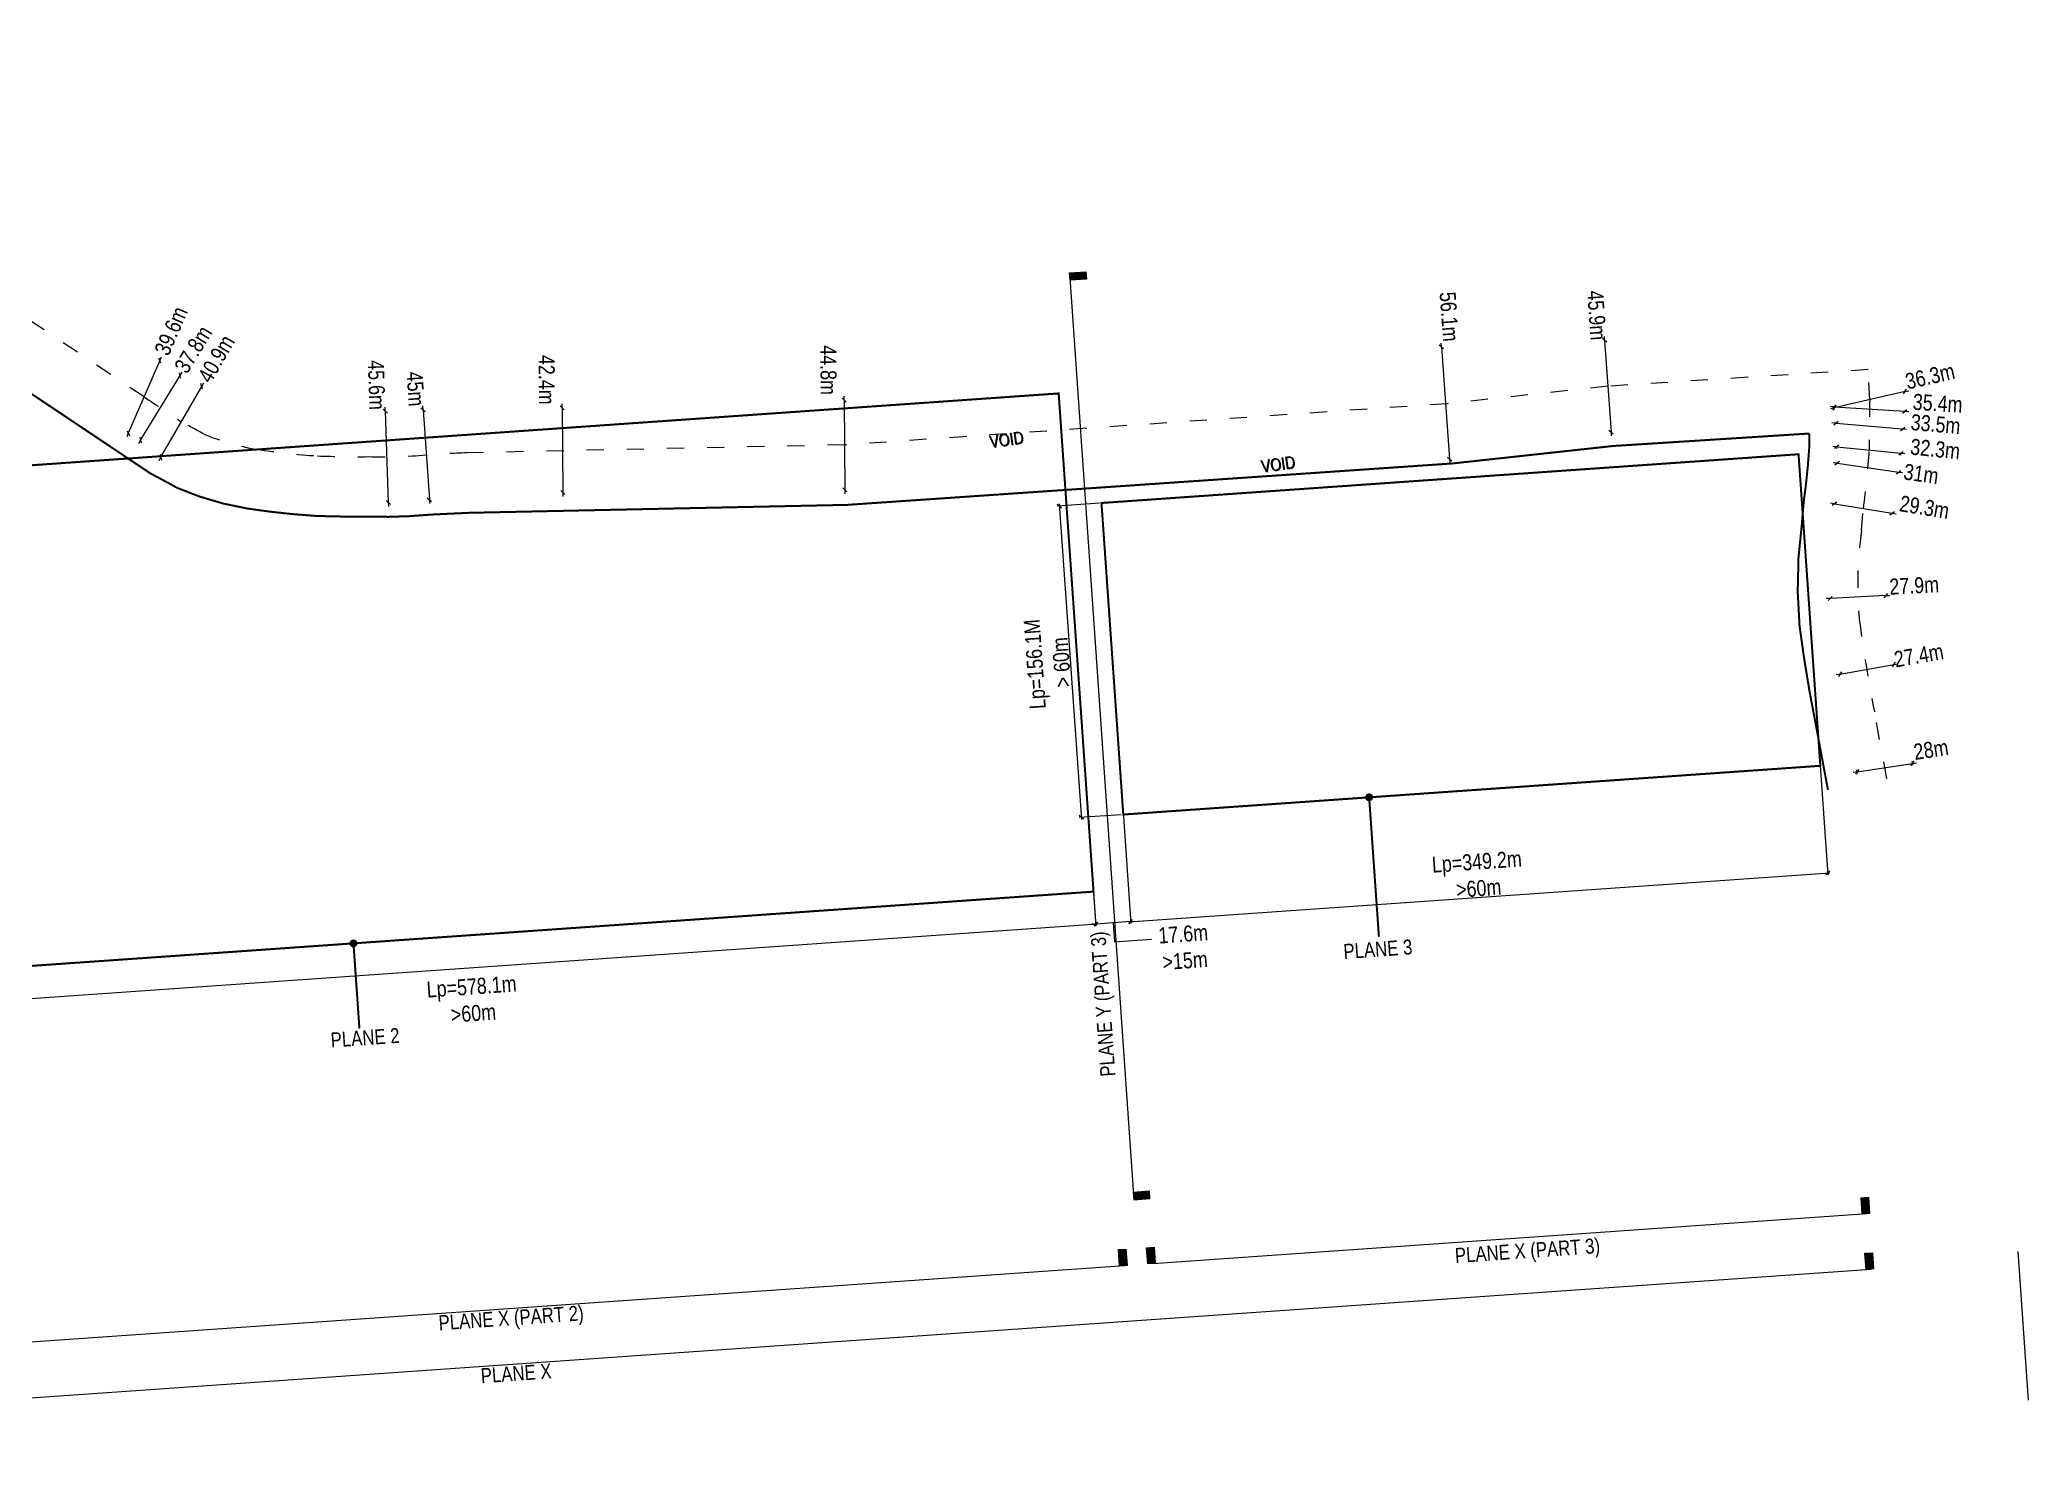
# Model space of a CAD drawing. Header units: metres. Extents: x 833997 to 840297, y 816389 to 819710.
# Drawn here: x 836799 to 837793, y 817844 to 818554 of the extents above; entities that cross this region are included whole.
import ezdxf

# ---------------------------------------------------------------- set-up
doc = ezdxf.new("R2010")
doc.units = ezdxf.units.M
doc.header["$LTSCALE"] = 30
for name, pattern in [('11NW24A$0$DGN Style 5', [6.686246, 2.865534, -3.820712]), ('HIDDEN', [0.375, 0.25, -0.125]), ('HIDDEN2', [0.1875, 0.125, -0.0625])]:
    doc.linetypes.add(name, pattern=pattern)
for name, color, linetype in [('AR-DIM_AR_', 4, 'Continuous'), ('AR-TXT-RM_AR_BS_', 4, 'Continuous'), ('BIG PLOT', 10, 'HIDDEN'), ('RLP031', 1, 'Continuous'), ('XREF_LOCK', 7, 'Continuous')]:
    doc.layers.add(name, color=color, linetype=linetype)
doc.styles.get("Standard").update_dxf_attribs({"font": 'arial.ttf', "width": 0.8})
doc.styles.add('Style-Arial', font='arial.ttf', dxfattribs={"width": 0.8, "height": 2.5})
doc.dimstyles.new('DIM-100-2', dxfattribs={"dimscale": 100, "dimtxt": 2, "dimasz": 1, "dimexe": 1, "dimexo": 1, "dimgap": 1, "dimtad": 1, "dimdec": 1, "dimdsep": 46, "dimtxsty": 'Standard', "dimblk": 'OBLIQUE', "dimcen": 1, "dimclrd": 8, "dimclre": 8, "dimclrt": 256, "dimadec": 1, "dimazin": 2, "dimtfac": 1, "dimtdec": 1, "dimtix": 1, "dimtmove": 2, "dimatfit": 1, "dimfxl": 1, "dimtolj": 1, "dimtzin": 0, "dimarcsym": 0})

# ---------------------------------------------------------------- blocks, each defined once
blk = doc.blocks.new('_Oblique')
at = {"color": 0, "linetype": 'ByBlock', "lineweight": -2}
blk.add_line((0.5, 0.5), (-0.5, -0.5), dxfattribs=at)
blk = doc.blocks.new('*D35')
at = {"layer": 'AR-DIM_AR_', "color": 8, "lineweight": -2, "transparency": 16777216}
for p, q in [((837322.79, 818171.13), (837327.03, 818110.5)), ((837340.3, 818172.36), (837344.54, 818111.72)), ((837326.96, 818111.5), (837324.96, 818111.36)), ((837344.47, 818112.72), (837326.96, 818111.5)), ((837344.47, 818112.72), (837346.46, 818112.86))]:
    blk.add_line(p, q, dxfattribs=at)
at = {"layer": 'Defpoints', "color": 0, "transparency": 16777216}
for p in [(837322.72, 818172.13), (837340.23, 818173.36), (837326.96, 818111.5)]:
    blk.add_point(p, dxfattribs=at)
at = {"layer": 'AR-DIM_AR_', "color": 8, "lineweight": -2, "transparency": 16777216, "xscale": 2, "yscale": 2, "zscale": 2}
for p, rotation in [((837326.96, 818111.5), 4.000301785217477), ((837344.47, 818112.72), 184.0003017852175)]:
    blk.add_blockref('_Oblique', p, dxfattribs=dict(at, rotation=rotation))
at = {"layer": 'AR-DIM_AR_', "transparency": 16777216, "insert": (837371.14, 818099.85), "char_height": 4, "attachment_point": 5, "rotation": 4.0003}
blk.add_mtext('\\A1;{\\H2x;17.6m\\P>15m}', dxfattribs=at)
blk = doc.blocks.new('*D12')
at = {"layer": 'AR-DIM_AR_', "color": 8, "lineweight": -2, "transparency": 16777216}
for p, q in [((837328.84, 818321.89), (837307.82, 818320.42)), ((837308.75, 818321.49), (837319.78, 818163.76)), ((837339.73, 818166.16), (837318.71, 818164.69))]:
    blk.add_line(p, q, dxfattribs=at)
at = {"layer": 'Defpoints', "color": 0, "transparency": 16777216}
for p in [(837329.83, 818321.96), (837319.71, 818164.76), (837340.72, 818166.23)]:
    blk.add_point(p, dxfattribs=at)
at = {"layer": 'AR-DIM_AR_', "color": 8, "lineweight": -2, "transparency": 16777216, "xscale": 2, "yscale": 2, "zscale": 2}
for p, rotation in [((837308.82, 818320.49), 94.00057212286892), ((837319.71, 818164.76), 274.0005721228689)]:
    blk.add_blockref('_Oblique', p, dxfattribs=dict(at, rotation=rotation))
at = {"layer": 'AR-DIM_AR_', "transparency": 16777216, "insert": (837303.19, 818241.85), "char_height": 4, "attachment_point": 5, "rotation": 94.00057}
blk.add_mtext('\\A1;{\\H2x;Lp=156.1M\\P> 60m}', dxfattribs=at)
blk = doc.blocks.new('*D13')
at = {"layer": 'AR-DIM_AR_', "color": 8, "lineweight": -2, "transparency": 16777216}
for p, q in [((837324.54, 818146.05), (837327.03, 818110.5)), ((836749.27, 818071.1), (837327.96, 818111.57)), ((836749.19, 818086.48), (836750.33, 818070.17))]:
    blk.add_line(p, q, dxfattribs=at)
at = {"layer": 'Defpoints', "color": 0, "transparency": 16777216}
for p in [(837324.47, 818147.04), (837326.96, 818111.5), (836749.12, 818087.47)]:
    blk.add_point(p, dxfattribs=at)
at = {"layer": 'AR-DIM_AR_', "color": 8, "lineweight": -2, "transparency": 16777216, "xscale": 2, "yscale": 2, "zscale": 2}
for p, rotation in [((837326.96, 818111.5), 4.000572122868927), ((836750.26, 818071.17), 184.0005721228689)]:
    blk.add_blockref('_Oblique', p, dxfattribs=dict(at, rotation=rotation))
at = {"layer": 'AR-DIM_AR_', "transparency": 16777216, "insert": (837015.44, 818073.54), "char_height": 4, "attachment_point": 5, "rotation": 4.00057}
blk.add_mtext('\\A1;{\\H2x;Lp=578.1m\\P>60m}', dxfattribs=at)
blk = doc.blocks.new('*D14')
at = {"layer": 'AR-DIM_AR_', "color": 8, "lineweight": -2, "transparency": 16777216}
for p, q in [((837688.62, 818197.72), (837692.93, 818136.09)), ((837340.3, 818172.36), (837344.54, 818111.72)), ((837343.47, 818112.65), (837693.86, 818137.16))]:
    blk.add_line(p, q, dxfattribs=at)
at = {"layer": 'Defpoints', "color": 0, "transparency": 16777216}
for p in [(837688.55, 818198.72), (837340.23, 818173.36), (837692.87, 818137.09)]:
    blk.add_point(p, dxfattribs=at)
at = {"layer": 'AR-DIM_AR_', "color": 8, "lineweight": -2, "transparency": 16777216, "xscale": 2, "yscale": 2, "zscale": 2}
for p, rotation in [((837692.87, 818137.09), 4.000572122868927), ((837344.47, 818112.72), 184.0005721228689)]:
    blk.add_blockref('_Oblique', p, dxfattribs=dict(at, rotation=rotation))
at = {"layer": 'AR-DIM_AR_', "transparency": 16777216, "insert": (837517.89, 818135.98), "char_height": 4, "attachment_point": 5, "rotation": 4.00057}
blk.add_mtext('\\A1;{\\H2x;Lp=349.2m\\P>60m}', dxfattribs=at)
blk = doc.blocks.new('*D16')
at = {"layer": 'AR-DIM_AR_', "color": 8, "lineweight": -2, "transparency": 16777216}
for p, q in [((837707.63, 818186.79), (837707.36, 818188.59)), ((837707.51, 818187.6), (837735.24, 818191.77)), ((837735.36, 818190.97), (837735.09, 818192.76)), ((837735.24, 818191.77), (837737.22, 818192.07)), ((837707.51, 818187.6), (837705.53, 818187.3))]:
    blk.add_line(p, q, dxfattribs=at)
at = {"layer": 'Defpoints', "color": 0, "transparency": 16777216}
for p in [(837735.24, 818191.77), (837735.51, 818189.98), (837707.78, 818185.8)]:
    blk.add_point(p, dxfattribs=at)
at = {"layer": 'AR-DIM_AR_', "color": 8, "lineweight": -2, "transparency": 16777216, "xscale": 2, "yscale": 2, "zscale": 2}
for p, rotation in [((837707.51, 818187.6), 8.560899483926905), ((837735.24, 818191.77), 188.5608994839269)]:
    blk.add_blockref('_Oblique', p, dxfattribs=dict(at, rotation=rotation))
at = {"layer": 'AR-DIM_AR_', "transparency": 16777216, "insert": (837744.44, 818198.67), "char_height": 4, "attachment_point": 5, "rotation": 8.5609}
blk.add_mtext('\\A1;{\\H2x;28m}', dxfattribs=at)
blk = doc.blocks.new('*D17')
at = {"layer": 'AR-DIM_AR_', "color": 8, "lineweight": -2, "transparency": 16777216}
for p, q in [((837698.94, 818236.44), (837725.96, 818241.23)), ((837725.96, 818241.23), (837727.93, 818241.58)), ((837698.94, 818236.44), (837696.97, 818236.09))]:
    blk.add_line(p, q, dxfattribs=at)
at = {"layer": 'Defpoints', "color": 0, "transparency": 16777216}
for p in [(837725.96, 818241.23), (837725.96, 818241.23), (837698.94, 818236.44, -50.12)]:
    blk.add_point(p, dxfattribs=at)
at = {"layer": 'AR-DIM_AR_', "color": 8, "lineweight": -2, "transparency": 16777216, "xscale": 2, "yscale": 2, "zscale": 2}
for p, rotation in [((837698.94, 818236.44), 10.05753270382883), ((837725.96, 818241.23), 190.0575327038289)]:
    blk.add_blockref('_Oblique', p, dxfattribs=dict(at, rotation=rotation))
at = {"layer": 'AR-DIM_AR_', "transparency": 16777216, "insert": (837738.33, 818245.82), "char_height": 4, "attachment_point": 5, "rotation": 10.05753}
blk.add_mtext('\\A1;{\\H2x;27.4m}', dxfattribs=at)
blk = doc.blocks.new('*D18')
at = {"layer": 'AR-DIM_AR_', "color": 8, "lineweight": -2, "transparency": 16777216}
for p, q in [((837694.02, 818274.25), (837692.02, 818274.15)), ((837693.97, 818275.25), (837693.97, 818275.25)), ((837721.91, 818275.66), (837694.02, 818274.25)), ((837721.86, 818276.66), (837721.86, 818276.66)), ((837721.91, 818275.66), (837723.91, 818275.76))]:
    blk.add_line(p, q, dxfattribs=at)
at = {"layer": 'Defpoints', "color": 0, "transparency": 16777216}
for p in [(837694.02, 818274.25), (837694.02, 818274.25), (837721.91, 818275.66)]:
    blk.add_point(p, dxfattribs=at)
at = {"layer": 'AR-DIM_AR_', "color": 8, "lineweight": -2, "transparency": 16777216, "xscale": 2, "yscale": 2, "zscale": 2}
for p, rotation in [((837694.02, 818274.25), 2.896015184138153), ((837721.91, 818275.66), 182.8960151841381)]:
    blk.add_blockref('_Oblique', p, dxfattribs=dict(at, rotation=rotation))
at = {"layer": 'AR-DIM_AR_', "transparency": 16777216, "insert": (837736.03, 818280.65), "char_height": 4, "attachment_point": 5, "rotation": 2.89602}
blk.add_mtext('\\A1;{\\H2x;27.9m}', dxfattribs=at)
blk = doc.blocks.new('*D19')
at = {"layer": 'AR-DIM_AR_', "color": 8, "lineweight": -2, "transparency": 16777216}
for p, q in [((836869.25, 818385.73), (836870.29, 818387.43)), ((836849.53, 818353.43), (836869.25, 818385.73)), ((836849.53, 818353.43), (836848.48, 818351.72))]:
    blk.add_line(p, q, dxfattribs=at)
at = {"layer": 'Defpoints', "color": 0, "transparency": 16777216}
for p in [(836869.25, 818385.73), (836869.25, 818385.73), (836849.53, 818353.43)]:
    blk.add_point(p, dxfattribs=at)
at = {"layer": 'AR-DIM_AR_', "color": 8, "lineweight": -2, "transparency": 16777216, "xscale": 2, "yscale": 2, "zscale": 2}
for p, rotation in [((836869.25, 818385.73), 238.5977469156106), ((836849.53, 818353.43), 58.59774691561059)]:
    blk.add_blockref('_Oblique', p, dxfattribs=dict(at, rotation=rotation))
at = {"layer": 'AR-DIM_AR_', "transparency": 16777216, "insert": (836875.9, 818398.74), "char_height": 4, "attachment_point": 5, "rotation": 58.59775}
blk.add_mtext('\\A1;{\\H2x;37.8m}', dxfattribs=at)
blk = doc.blocks.new('*D20')
at = {"layer": 'AR-DIM_AR_', "color": 8, "lineweight": -2, "transparency": 16777216}
for p, q in [((837696.19, 818321.5), (837694.22, 818321.82)), ((837696.19, 818321.5), (837725.09, 818316.8)), ((837725.09, 818316.8), (837727.06, 818316.48))]:
    blk.add_line(p, q, dxfattribs=at)
at = {"layer": 'Defpoints', "color": 0, "transparency": 16777216}
for p in [(837696.19, 818321.5), (837725.09, 818316.8), (837725.09, 818316.8)]:
    blk.add_point(p, dxfattribs=at)
at = {"layer": 'AR-DIM_AR_', "color": 8, "lineweight": -2, "transparency": 16777216, "xscale": 2, "yscale": 2, "zscale": 2}
for p, rotation in [((837696.19, 818321.5), 350.7673646183343), ((837725.09, 818316.8), 170.7673646183343)]:
    blk.add_blockref('_Oblique', p, dxfattribs=dict(at, rotation=rotation))
at = {"layer": 'AR-DIM_AR_', "transparency": 16777216, "insert": (837741.14, 818319.83), "char_height": 4, "attachment_point": 5, "rotation": 350.76736}
blk.add_mtext('\\A1;{\\H2x;29.3m}', dxfattribs=at)
blk = doc.blocks.new('*D21')
at = {"layer": 'AR-DIM_AR_', "color": 8, "lineweight": -2, "transparency": 16777216}
for p, q in [((837697.34, 818350.05), (837695.35, 818350.25)), ((837697.26, 818349.24), (837697.24, 818349.06)), ((837697.34, 818350.05), (837729.45, 818346.88)), ((837729.45, 818346.88), (837731.44, 818346.69)), ((837729.37, 818346.07), (837729.35, 818345.89))]:
    blk.add_line(p, q, dxfattribs=at)
at = {"layer": 'Defpoints', "color": 0, "transparency": 16777216}
for p in [(837697.36, 818350.23), (837729.45, 818346.88), (837729.47, 818347.06)]:
    blk.add_point(p, dxfattribs=at)
at = {"layer": 'AR-DIM_AR_', "color": 8, "lineweight": -2, "transparency": 16777216, "xscale": 2, "yscale": 2, "zscale": 2}
for p, rotation in [((837697.34, 818350.05), 354.3632787537023), ((837729.45, 818346.88), 174.3632787537023)]:
    blk.add_blockref('_Oblique', p, dxfattribs=dict(at, rotation=rotation))
at = {"layer": 'AR-DIM_AR_', "transparency": 16777216, "insert": (837746.56, 818348.92), "char_height": 4, "attachment_point": 5, "rotation": 354.36328}
blk.add_mtext('\\A1;{\\H2x;32.3m}', dxfattribs=at)
blk = doc.blocks.new('*D22')
at = {"layer": 'AR-DIM_AR_', "color": 8, "lineweight": -2, "transparency": 16777216}
for p, q in [((837695.96, 818370.01), (837693.96, 818370.13)), ((837695.96, 818370.01), (837731.31, 818367.84)), ((837696.02, 818370.98), (837696.02, 818371)), ((837731.31, 818367.84), (837733.3, 818367.71)), ((837731.37, 818368.81), (837731.37, 818368.84))]:
    blk.add_line(p, q, dxfattribs=at)
at = {"layer": 'Defpoints', "color": 0, "transparency": 16777216}
for p in [(837695.96, 818369.99), (837731.31, 818367.84), (837731.31, 818367.82)]:
    blk.add_point(p, dxfattribs=at)
at = {"layer": 'AR-DIM_AR_', "color": 8, "lineweight": -2, "transparency": 16777216, "xscale": 2, "yscale": 2, "zscale": 2}
for p, rotation in [((837695.96, 818370.01), 356.4879561797728), ((837731.31, 818367.84), 176.4879561797729)]:
    blk.add_blockref('_Oblique', p, dxfattribs=dict(at, rotation=rotation))
at = {"layer": 'AR-DIM_AR_', "transparency": 16777216, "insert": (837747.79, 818371.79), "char_height": 4, "attachment_point": 5, "rotation": 356.48796}
blk.add_mtext('\\A1;{\\H2x;35.4m}', dxfattribs=at)
blk = doc.blocks.new('*D23')
at = {"layer": 'AR-DIM_AR_', "color": 8, "lineweight": -2, "transparency": 16777216}
for p, q in [((837731.48, 818377.66), (837696.11, 818369.5)), ((837731.48, 818377.66), (837733.43, 818378.11)), ((837731.7, 818376.7), (837731.71, 818376.69)), ((837696.11, 818369.5), (837694.17, 818369.05)), ((837696.34, 818368.54), (837696.34, 818368.52))]:
    blk.add_line(p, q, dxfattribs=at)
at = {"layer": 'Defpoints', "color": 0, "transparency": 16777216}
for p in [(837731.48, 818377.68), (837696.11, 818369.51), (837696.11, 818369.5)]:
    blk.add_point(p, dxfattribs=at)
at = {"layer": 'AR-DIM_AR_', "color": 8, "lineweight": -2, "transparency": 16777216, "xscale": 2, "yscale": 2, "zscale": 2}
for p, rotation in [((837731.48, 818377.66), 193.000054674423), ((837696.11, 818369.5), 13.00005467442295)]:
    blk.add_blockref('_Oblique', p, dxfattribs=dict(at, rotation=rotation))
at = {"layer": 'AR-DIM_AR_', "transparency": 16777216, "insert": (837743.98, 818385.28), "char_height": 4, "attachment_point": 5, "rotation": 13.00005}
blk.add_mtext('\\A1;{\\H2x;36.3m}', dxfattribs=at)
blk = doc.blocks.new('*D24')
at = {"layer": 'AR-DIM_AR_', "color": 8, "lineweight": -2, "transparency": 16777216}
for p, q in [((837696.92, 818361.79), (837694.93, 818361.96)), ((837696.92, 818361.79), (837730.27, 818358.98)), ((837730.27, 818358.98), (837732.26, 818358.81))]:
    blk.add_line(p, q, dxfattribs=at)
at = {"layer": 'Defpoints', "color": 0, "transparency": 16777216}
for p in [(837696.92, 818361.79), (837730.27, 818358.98), (837730.27, 818358.98)]:
    blk.add_point(p, dxfattribs=at)
at = {"layer": 'AR-DIM_AR_', "color": 8, "lineweight": -2, "transparency": 16777216, "xscale": 2, "yscale": 2, "zscale": 2}
for p, rotation in [((837696.92, 818361.79), 355.1845793695524), ((837730.27, 818358.98), 175.1845793695524)]:
    blk.add_blockref('_Oblique', p, dxfattribs=dict(at, rotation=rotation))
at = {"layer": 'AR-DIM_AR_', "transparency": 16777216, "insert": (837746.74, 818361.36), "char_height": 4, "attachment_point": 5, "rotation": 355.18458}
blk.add_mtext('\\A1;{\\H2x;33.5m}', dxfattribs=at)
blk = doc.blocks.new('*D25')
at = {"layer": 'AR-DIM_AR_', "color": 8, "lineweight": -2, "transparency": 16777216}
for p, q in [((837697.54, 818341.8), (837695.56, 818342.08)), ((837697.54, 818341.8), (837728.28, 818337.43)), ((837728.28, 818337.43), (837730.26, 818337.15))]:
    blk.add_line(p, q, dxfattribs=at)
at = {"layer": 'Defpoints', "color": 0, "transparency": 16777216}
for p in [(837697.54, 818341.8), (837728.28, 818337.43), (837728.28, 818337.43)]:
    blk.add_point(p, dxfattribs=at)
at = {"layer": 'AR-DIM_AR_', "color": 8, "lineweight": -2, "transparency": 16777216, "xscale": 2, "yscale": 2, "zscale": 2}
for p, rotation in [((837697.54, 818341.8), 351.9214938445458), ((837728.28, 818337.43), 171.9214938445458)]:
    blk.add_blockref('_Oblique', p, dxfattribs=dict(at, rotation=rotation))
at = {"layer": 'AR-DIM_AR_', "transparency": 16777216, "insert": (837739.53, 818336.49), "char_height": 4, "attachment_point": 5, "rotation": 351.92149}
blk.add_mtext('\\A1;{\\H2x;31m}', dxfattribs=at)
blk = doc.blocks.new('*D26')
at = {"layer": 'AR-DIM_AR_', "color": 8, "lineweight": -2, "transparency": 16777216}
for p, q in [((837499.71, 818399.88), (837499.56, 818401.87)), ((837499.71, 818399.88), (837503.83, 818343.96)), ((837503.83, 818343.96), (837503.98, 818341.96))]:
    blk.add_line(p, q, dxfattribs=at)
at = {"layer": 'Defpoints', "color": 0, "transparency": 16777216}
for p in [(837499.71, 818399.88), (837503.83, 818343.96), (837503.83, 818343.96)]:
    blk.add_point(p, dxfattribs=at)
at = {"layer": 'AR-DIM_AR_', "color": 8, "lineweight": -2, "transparency": 16777216, "xscale": 2, "yscale": 2, "zscale": 2}
for p, rotation in [((837499.71, 818399.88), 274.2174180029634), ((837503.83, 818343.96), 94.21741800296344)]:
    blk.add_blockref('_Oblique', p, dxfattribs=dict(at, rotation=rotation))
at = {"layer": 'AR-DIM_AR_', "transparency": 16777216, "insert": (837503.64, 818415.1), "char_height": 4, "attachment_point": 5, "rotation": 274.21742}
blk.add_mtext('\\A1;{\\H2x;56.1m}', dxfattribs=at)
blk = doc.blocks.new('*D27')
at = {"layer": 'AR-DIM_AR_', "color": 8, "lineweight": -2, "transparency": 16777216}
for p, q in [((837581.31, 818403.24), (837581.17, 818405.23)), ((837581.31, 818403.24), (837584.51, 818357.45)), ((837584.51, 818357.45), (837584.65, 818355.46))]:
    blk.add_line(p, q, dxfattribs=at)
at = {"layer": 'Defpoints', "color": 0, "transparency": 16777216}
for p in [(837581.31, 818403.24), (837584.51, 818357.45), (837584.51, 818357.45)]:
    blk.add_point(p, dxfattribs=at)
at = {"layer": 'AR-DIM_AR_', "color": 8, "lineweight": -2, "transparency": 16777216, "xscale": 2, "yscale": 2, "zscale": 2}
for p, rotation in [((837581.31, 818403.24), 274.0003017848447), ((837584.51, 818357.45), 94.00030178484472)]:
    blk.add_blockref('_Oblique', p, dxfattribs=dict(at, rotation=rotation))
at = {"layer": 'AR-DIM_AR_', "transparency": 16777216, "insert": (837577.38, 818415.79), "char_height": 4, "attachment_point": 5, "rotation": 274.0003}
blk.add_mtext('\\A1;{\\H2x;45.9m}', dxfattribs=at)
blk = doc.blocks.new('*D28')
at = {"layer": 'AR-DIM_AR_', "color": 8, "lineweight": -2, "transparency": 16777216}
for p, q in [((837201.28, 818373.42), (837201.27, 818375.42)), ((837201.28, 818373.42), (837201.58, 818328.6)), ((837201.58, 818328.6), (837201.59, 818326.6))]:
    blk.add_line(p, q, dxfattribs=at)
at = {"layer": 'Defpoints', "color": 0, "transparency": 16777216}
for p in [(837201.28, 818373.42), (837201.58, 818328.6), (837201.58, 818328.6)]:
    blk.add_point(p, dxfattribs=at)
at = {"layer": 'AR-DIM_AR_', "color": 8, "lineweight": -2, "transparency": 16777216, "xscale": 2, "yscale": 2, "zscale": 2}
for p, rotation in [((837201.28, 818373.42), 270.3805359104793), ((837201.58, 818328.6), 90.3805359104793)]:
    blk.add_blockref('_Oblique', p, dxfattribs=dict(at, rotation=rotation))
at = {"layer": 'AR-DIM_AR_', "transparency": 16777216, "insert": (837193.33, 818388.41), "char_height": 4, "attachment_point": 5, "rotation": 270.38054}
blk.add_mtext('\\A1;{\\H2x;44.8m}', dxfattribs=at)
blk = doc.blocks.new('*D29')
at = {"layer": 'AR-DIM_AR_', "color": 8, "lineweight": -2, "transparency": 16777216}
for p, q in [((837060.28, 818369.55), (837060.27, 818371.55)), ((837060.28, 818369.55), (837060.57, 818327.17)), ((837060.57, 818327.17), (837060.58, 818325.17))]:
    blk.add_line(p, q, dxfattribs=at)
at = {"layer": 'Defpoints', "color": 0, "transparency": 16777216}
for p in [(837060.28, 818369.55), (837060.57, 818327.17), (837060.57, 818327.17)]:
    blk.add_point(p, dxfattribs=at)
at = {"layer": 'AR-DIM_AR_', "color": 8, "lineweight": -2, "transparency": 16777216, "xscale": 2, "yscale": 2, "zscale": 2}
for p, rotation in [((837060.28, 818369.55), 270.3796621679165), ((837060.57, 818327.17), 90.3796621679165)]:
    blk.add_blockref('_Oblique', p, dxfattribs=dict(at, rotation=rotation))
at = {"layer": 'AR-DIM_AR_', "transparency": 16777216, "insert": (837052.57, 818383.56), "char_height": 4, "attachment_point": 5, "rotation": 270.37966}
blk.add_mtext('\\A1;{\\H2x;42.4m}', dxfattribs=at)
blk = doc.blocks.new('*D30')
at = {"layer": 'AR-DIM_AR_', "color": 8, "lineweight": -2, "transparency": 16777216}
for p, q in [((836859.18, 818393.12), (836843.42, 818356.8)), ((836859.18, 818393.12), (836859.97, 818394.96)), ((836843.42, 818356.8), (836842.62, 818354.96))]:
    blk.add_line(p, q, dxfattribs=at)
at = {"layer": 'Defpoints', "color": 0, "transparency": 16777216}
for p in [(836859.18, 818393.12), (836843.42, 818356.8), (836843.42, 818356.8)]:
    blk.add_point(p, dxfattribs=at)
at = {"layer": 'AR-DIM_AR_', "color": 8, "lineweight": -2, "transparency": 16777216, "xscale": 2, "yscale": 2, "zscale": 2}
for p, rotation in [((836859.18, 818393.12), 246.55036040265), ((836843.42, 818356.8), 66.55036040265001)]:
    blk.add_blockref('_Oblique', p, dxfattribs=dict(at, rotation=rotation))
at = {"layer": 'AR-DIM_AR_', "transparency": 16777216, "insert": (836864.81, 818408.01), "char_height": 4, "attachment_point": 5, "rotation": 66.55036}
blk.add_mtext('\\A1;{\\H2x;39.6m}', dxfattribs=at)
blk = doc.blocks.new('*D31')
at = {"layer": 'AR-DIM_AR_', "color": 8, "lineweight": -2, "transparency": 16777216}
for p, q in [((836859.67, 818344.81), (836880.1, 818380.26)), ((836880.1, 818380.26), (836881.1, 818382)), ((836859.67, 818344.81), (836858.68, 818343.07))]:
    blk.add_line(p, q, dxfattribs=at)
at = {"layer": 'Defpoints', "color": 0, "transparency": 16777216}
for p in [(836880.1, 818380.26), (836880.1, 818380.26), (836859.67, 818344.81)]:
    blk.add_point(p, dxfattribs=at)
at = {"layer": 'AR-DIM_AR_', "color": 8, "lineweight": -2, "transparency": 16777216, "xscale": 2, "yscale": 2, "zscale": 2}
for p, rotation in [((836880.1, 818380.26), 240.056504432406), ((836859.67, 818344.81), 60.056504432406)]:
    blk.add_blockref('_Oblique', p, dxfattribs=dict(at, rotation=rotation))
at = {"layer": 'AR-DIM_AR_', "transparency": 16777216, "insert": (836887.4, 818394.04), "char_height": 4, "attachment_point": 5, "rotation": 60.0565}
blk.add_mtext('\\A1;{\\H2x;40.9m}', dxfattribs=at)
blk = doc.blocks.new('*D32')
at = {"layer": 'AR-DIM_AR_', "color": 8, "lineweight": -2, "transparency": 16777216}
for p, q in [((836990.76, 818368.49), (836990.62, 818370.48)), ((836990.76, 818368.49), (836993.89, 818323.62)), ((836991.75, 818368.56), (836991.75, 818368.56)), ((836993.89, 818323.62), (836994.03, 818321.63)), ((836994.89, 818323.69), (836994.89, 818323.69))]:
    blk.add_line(p, q, dxfattribs=at)
at = {"layer": 'Defpoints', "color": 0, "transparency": 16777216}
for p in [(836990.75, 818368.49), (836993.89, 818323.62), (836993.89, 818323.62)]:
    blk.add_point(p, dxfattribs=at)
at = {"layer": 'AR-DIM_AR_', "color": 8, "lineweight": -2, "transparency": 16777216, "xscale": 2, "yscale": 2, "zscale": 2}
for p, rotation in [((836990.76, 818368.49), 274.0003017855086), ((836993.89, 818323.62), 94.00030178550858)]:
    blk.add_blockref('_Oblique', p, dxfattribs=dict(at, rotation=rotation))
at = {"layer": 'AR-DIM_AR_', "transparency": 16777216, "insert": (836986.98, 818378.99), "char_height": 4, "attachment_point": 5, "rotation": 274.0003}
blk.add_mtext('\\A1;{\\H2x;45m}', dxfattribs=at)
blk = doc.blocks.new('*D33')
at = {"layer": 'AR-DIM_AR_', "color": 8, "lineweight": -2, "transparency": 16777216}
for p, q in [((836971.86, 818367.83), (836971.79, 818369.83)), ((836971.86, 818367.83), (836973.37, 818322.22)), ((836973.37, 818322.22), (836973.44, 818320.22))]:
    blk.add_line(p, q, dxfattribs=at)
at = {"layer": 'Defpoints', "color": 0, "transparency": 16777216}
for p in [(836971.86, 818367.83), (836973.37, 818322.22), (836973.37, 818322.22)]:
    blk.add_point(p, dxfattribs=at)
at = {"layer": 'AR-DIM_AR_', "color": 8, "lineweight": -2, "transparency": 16777216, "xscale": 2, "yscale": 2, "zscale": 2}
for p, rotation in [((836971.86, 818367.83), 271.9010279871961), ((836973.37, 818322.22), 91.90102798719613)]:
    blk.add_blockref('_Oblique', p, dxfattribs=dict(at, rotation=rotation))
at = {"layer": 'AR-DIM_AR_', "transparency": 16777216, "insert": (836967.49, 818380.95), "char_height": 4, "attachment_point": 5, "rotation": 271.90103}
blk.add_mtext('\\A1;{\\H2x;45.6m}', dxfattribs=at)

msp = doc.modelspace()

# ---------------------------------------------------------------- hatches: boundary and pattern name
at = {"layer": 'AR-TXT-RM_AR_BS_'}
h = msp.add_hatch(color=256, dxfattribs=at)
h.dxf.hatch_style = 1
edge = h.paths.add_edge_path()
edge.add_arc((837463.61, 818174.82), 2, 0, 360)
h = msp.add_hatch(color=256, dxfattribs=at)
h.dxf.hatch_style = 1
edge = h.paths.add_edge_path()
edge.add_arc((836955.95, 818101.82), 2, 0, 360)
at = {"layer": 'RLP031'}
for points in [[(837314.16, 818433.29), (837313.9, 818437.01), (837322.01, 818437.58), (837322.27, 818433.86)], [(837345.7, 817977.37), (837345.96, 817973.65), (837354.07, 817974.21), (837353.81, 817977.93)], [(837713.77, 817966.84), (837710.05, 817966.58), (837709.49, 817974.69), (837713.21, 817974.95)], [(837356.68, 817941.86), (837352.95, 817941.6), (837352.39, 817949.71), (837356.11, 817949.97)], [(837342.63, 817940.88), (837338.91, 817940.62), (837338.34, 817948.73), (837342.06, 817948.99)], [(837715.72, 817939.05), (837712, 817938.79), (837711.43, 817946.9), (837715.15, 817947.16)]]:
    msp.add_hatch(color=256, dxfattribs=at).paths.add_polyline_path(points)

# ---------------------------------------------------------------- linework, layer by layer
at = {"color": 2, "linetype": '11NW24A$0$DGN Style 5', "ltscale": 0.1}
msp.add_lwpolyline([(837722.42, 818184.1), (837716.16, 818217.64, -0.017078), (837708.57, 818263.77, -0.057928), (837709.72, 818308.13), (837710.64, 818319.15, 0.019101), (837713.57, 818348.45, -0.006539), (837713.8, 818373.58), (837713.03, 818388.61), (837582.82, 818380.34), (837502.6, 818371.61), (837201.43, 818351.01), (837012.7, 818347.03, 0.001503), (836992.32, 818346.07, -0.03133), (836963.28, 818345.12, -0.010731), (836938.04, 818345.5, -0.02175), (836907.64, 818348.82, -0.059046), (836880.94, 818356.53, 0.004449), (836869.89, 818362.54, -0.000306), (836851.3, 818374.96), (836584.6, 818553.52)], format="xyb", dxfattribs=at)
at = {"layer": 'AR-DIM_AR_', "color": 8}
msp.add_lwpolyline([(837335.71, 818112.11), (837336.38, 818102.58), (837354.89, 818103.87)], dxfattribs=at)
at = {"layer": 'AR-TXT-RM_AR_BS_', "linetype": 'HIDDEN', "const_width": 1}
for points in [[(836731.72, 818336.4), (837308.43, 818376.73), (837325.85, 818127.69), (836749.13, 818087.36)], [(837329.83, 818321.96), (837678.23, 818346.33), (837689.12, 818190.59), (837340.72, 818166.23)]]:
    msp.add_lwpolyline(points, close=True, dxfattribs=at)
at = {"layer": 'AR-TXT-RM_AR_BS_', "const_width": 1}
for points in [[(837468.49, 818105.1), (837463.61, 818174.82)], [(836958.93, 818059.25), (836955.95, 818101.82)]]:
    msp.add_lwpolyline(points, dxfattribs=at)
at = {"layer": 'BIG PLOT', "color": 7, "linetype": 'HIDDEN2', "ltscale": 6, "const_width": 1}
msp.add_lwpolyline([(837692.92, 818178.6), (837686.71, 818211.95, -0.01721), (837678.74, 818260.48, -0.057588), (837679.89, 818311.47), (837680.81, 818322.48, 0.018993), (837683.56, 818349.34, -0.001852), (837683.57, 818356.68), (837585.4, 818350.44), (837505.24, 818341.72), (837202.77, 818321.03), (837013.68, 818317.05, 0.001428), (836994.48, 818316.14, -0.030133), (836962.93, 818315.12, -0.010687), (836936.52, 818315.54, -0.022137), (836902.94, 818319.19, -0.062253), (836867.7, 818329.57, 0.005552), (836854.49, 818336.74, -0.000327), (836834.61, 818350.03), (836567.91, 818528.59)], format="xyb", dxfattribs=at)
at = {"layer": 'RLP031'}
for p, q in [((837314.07, 818434.53), (837345.96, 817973.65)), ((837355.44, 817941.78), (837712.53, 817966.75)), ((836745.43, 817899.12), (837341.39, 817940.79)), ((836363.02, 817844.45), (837714.48, 817938.96))]:
    msp.add_line(p, q, dxfattribs=at)
for points in [[(837314.16, 818433.29), (837313.9, 818437.01), (837322.01, 818437.58), (837322.27, 818433.86)], [(837345.7, 817977.37), (837345.96, 817973.65), (837354.07, 817974.21), (837353.81, 817977.93)], [(837713.77, 817966.84), (837710.05, 817966.58), (837709.49, 817974.69), (837713.21, 817974.95)], [(837356.68, 817941.86), (837352.95, 817941.6), (837352.39, 817949.71), (837356.11, 817949.97)], [(837342.63, 817940.88), (837338.91, 817940.62), (837338.34, 817948.73), (837342.06, 817948.99)], [(837715.72, 817939.05), (837712, 817938.79), (837711.43, 817946.9), (837715.15, 817947.16)]]:
    msp.add_lwpolyline(points, close=True, dxfattribs=at)
at = {"layer": 'XREF_LOCK'}
msp.add_line((837787.83, 817947.85), (837793.03, 817873.5), dxfattribs=at)

# ---------------------------------------------------------------- texts
at = {"layer": 'AR-TXT-RM_AR_BS_', "width": 0.8}
for p in [(837274.22, 818349.44), (837274.61, 818349.23), (837409.96, 818337.13), (837410.35, 818336.92)]:
    msp.add_text('VOID', height=6.25, rotation=8.0003, dxfattribs=at).set_placement(p)
at = {"layer": 'AR-TXT-RM_AR_BS_', "style": 'Style-Arial', "width": 0.8}
for s, rotation, p in [('PLANE Y (PART 3)', 94.0003, (837336.82, 818035.52)), ('PLANE 3', 4.0003, (837451.03, 818093.98)), ('PLANE 2', 4.0003, (836944.83, 818049.73)), ('PLANE X (PART 3)', 4.0003, (837506.76, 817942.01)), ('PLANE X (PART 2)', 4.0003, (836998.76, 817908.36)), ('PLANE X', 4.0003, (837019.86, 817881.91))]:
    msp.add_text(s, height=7.5, rotation=rotation, dxfattribs=at).set_placement(p)

# ---------------------------------------------------------------- dimensions: what is measured, and where the dimension line sits
at = {"layer": 'AR-DIM_AR_'}
for base, p1, p2, angle, text, picture, middle, dimtype in [((837503.83, 818343.96), (837499.71, 818399.88), (837503.83, 818343.96), 274.21742, '{\\H2x;<>m}', '*D26', (837503.64, 818415.1), 161), ((837584.51, 818357.45), (837581.31, 818403.24), (837584.51, 818357.45), 94.0003, '{\\H2x;<>m}', '*D27', (837577.38, 818415.79), 160), ((836843.42, 818356.8), (836859.18, 818393.12), (836843.42, 818356.8), 246.55036, '{\\H2x;<>m}', '*D30', (836864.81, 818408.01), 161), ((836869.25, 818385.73), (836849.53, 818353.43), (836869.25, 818385.73), 58.59775, '{\\H2x;<>m}', '*D19', (836875.9, 818398.74), 161), ((836880.1, 818380.26), (836859.67, 818344.81), (836880.1, 818380.26), 60.0565, '{\\H2x;<>m}', '*D31', (836887.4, 818394.04), 161), ((837201.58, 818328.6), (837201.28, 818373.42), (837201.58, 818328.6), 270.38054, '{\\H2x;<>m}', '*D28', (837193.33, 818388.41), 161), ((836973.37, 818322.22), (836971.86, 818367.83), (836973.37, 818322.22), 271.90103, '{\\H2x;<>m}', '*D33', (836967.49, 818380.95), 161), ((836993.89, 818323.62), (836990.75, 818368.49), (836993.89, 818323.62), 274.0003, '{\\H2x;<>m}', '*D32', (836986.98, 818378.99), 161), ((837060.57, 818327.17), (837060.28, 818369.55), (837060.57, 818327.17), 270.37966, '{\\H2x;<>m}', '*D29', (837052.57, 818383.56), 161), ((837696.11, 818369.5), (837731.48, 818377.68), (837696.11, 818369.51), 193.00005, '{\\H2x;<>m}', '*D23', (837743.98, 818385.28), 161), ((837731.31, 818367.84), (837695.96, 818369.99), (837731.31, 818367.82), 356.48796, '{\\H2x;<>m}', '*D22', (837747.79, 818371.79), 161), ((837730.27, 818358.98), (837696.92, 818361.79), (837730.27, 818358.98), 355.18458, '{\\H2x;<>m}', '*D24', (837746.74, 818361.36), 161), ((837729.45, 818346.88), (837697.36, 818350.23), (837729.47, 818347.06), 354.36328, '{\\H2x;<>m}', '*D21', (837746.56, 818348.92), 161), ((837728.28, 818337.43), (837697.54, 818341.8), (837728.28, 818337.43), 351.92149, '{\\H2x;<>m}', '*D25', (837739.53, 818336.49), 161), ((837725.09, 818316.8), (837696.19, 818321.5), (837725.09, 818316.8), 350.76736, '{\\H2x;<>m}', '*D20', (837741.14, 818319.83), 161), ((837694.02, 818274.25), (837721.91, 818275.66), (837694.02, 818274.25), 182.89602, '{\\H2x;<>m}', '*D18', (837736.03, 818280.65), 161), ((837725.96, 818241.23), (837698.94, 818236.44, -50.12), (837725.96, 818241.23), 10.05753, '{\\H2x;<>m}', '*D17', (837738.33, 818245.82), 161), ((837735.24, 818191.77), (837707.78, 818185.8), (837735.51, 818189.98), 8.5609, '{\\H2x;<>m}', '*D16', (837744.44, 818198.67), 161), ((837326.96, 818111.5), (837340.23, 818173.36), (837322.72, 818172.13), 4.0003, '{\\H2x;<>m\\P>15m}', '*D35', (837371.14, 818099.85), 160), ((837326.96, 818111.5), (836749.12, 818087.47), (837324.47, 818147.04), 4.00057, '{\\H2x;Lp=<>m\\P>60m}', '*D13', (837015.44, 818073.54), 160)]:
    dim = msp.add_linear_dim(base=base, p1=p1, p2=p2, angle=angle, text=text, dimstyle='DIM-100-2', override={"dimscale": 1, "dimtxt": 4, "dimasz": 2, "dimdle": 1}, dxfattribs=at)
    dim.commit()
    dim.dimension.update_dxf_attribs({"geometry": picture, "text_midpoint": middle, "dimtype": dimtype})
for base, p1, p2, angle, text, picture, middle in [((837319.71, 818164.76), (837329.83, 818321.96), (837340.72, 818166.23), 94.00057, '{\\H2x;Lp=<>M\\P> 60m}', '*D12', (837303.19, 818241.85)), ((837692.87, 818137.09), (837340.23, 818173.36), (837688.55, 818198.72), 4.00057, '{\\H2x;Lp=<>m\\P>60m}', '*D14', (837517.89, 818135.98))]:
    dim = msp.add_linear_dim(base=base, p1=p1, p2=p2, angle=angle, text=text, dimstyle='DIM-100-2', override={"dimscale": 1, "dimtxt": 4, "dimasz": 2, "dimdle": 1}, dxfattribs=at)
    dim.commit()
    dim.dimension.update_dxf_attribs({"geometry": picture, "text_midpoint": middle})

doc.saveas('drawing.dxf')
